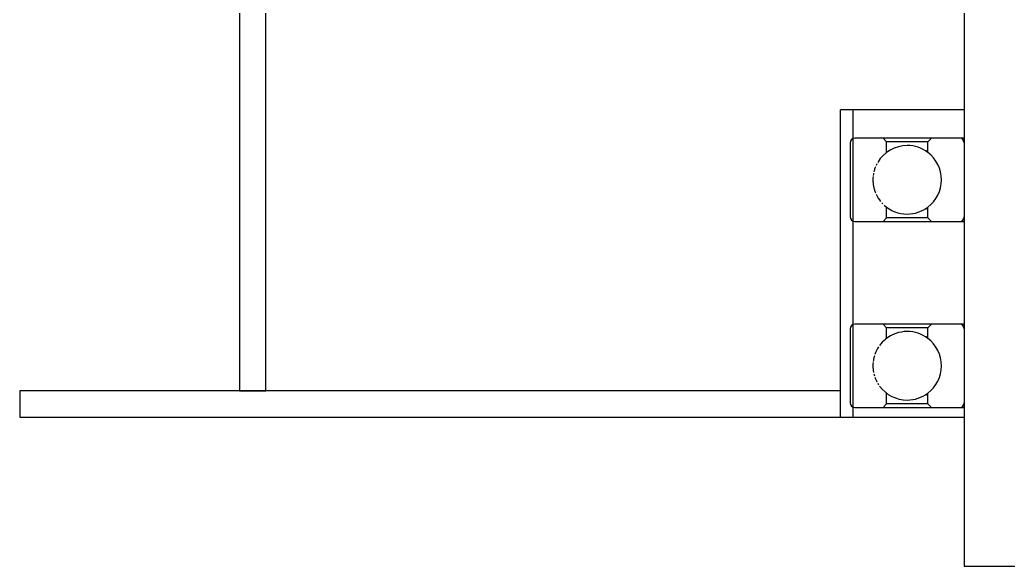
# Model space of a CAD drawing. Extents: x -3282 to 4846, y -1718 to 1845.
# Drawn here: x 3609.2 to 3834.2, y 717.6 to 842.1 of the extents above; entities that cross this region are included whole.
import ezdxf

# ---------------------------------------------------------------- set-up
doc = ezdxf.new("R2010")
doc.units = 0
doc.layers.get('0').update_dxf_attribs({"linetype": 'CONTINUOUS'})

msp = doc.modelspace()

# ---------------------------------------------------------------- linework, layer by layer
at = {"color": 1}
for p, q in [((3659.242788, 1007.596389), (3659.242788, 757.596389)), ((3659.242788, 1007.596389), (3659.242788, 757.596389)), ((3665.242788, 757.596389), (3665.242788, 1007.596389)), ((3824.242788, 867.63854), (3824.242788, 717.63854)), ((3796.092788, 751.596389), (3796.092788, 821.596389)), ((3798.892788, 821.596389), (3796.092788, 821.596389)), ((3798.892788, 821.596389), (3798.892788, 751.596389)), ((3824.242788, 821.596389), (3798.892788, 821.596389)), ((3805.737788, 815.138705), (3799.342788, 815.138705)), ((3818.406258, 815.138705), (3805.737788, 815.138705)), ((3806.562788, 814.313705), (3805.737788, 815.138705)), ((3815.922788, 814.313705), (3816.747788, 815.138705)), ((3823.142788, 815.138705), (3816.747788, 815.138705)), ((3824.242788, 815.138705), (3823.142788, 815.138705)), ((3798.242788, 814.038705), (3798.242788, 797.238705)), ((3815.922788, 814.313705), (3806.562788, 814.313705)), ((3806.562788, 811.878705), (3806.562788, 814.313705)), ((3815.922788, 811.878705), (3815.922788, 814.313705)), ((3824.242788, 814.038705), (3824.242788, 797.238705)), ((3806.578371, 811.878705), (3806.562788, 811.878705)), ((3806.578371, 799.398705), (3806.562788, 799.398705)), ((3806.562788, 796.963705), (3806.562788, 799.398705)), ((3815.922788, 796.963705), (3815.922788, 799.398705)), ((3805.737788, 796.138705), (3806.562788, 796.963705)), ((3815.922788, 796.963705), (3806.562788, 796.963705)), ((3816.747788, 796.138705), (3815.922788, 796.963705)), ((3799.342788, 796.138705), (3805.737788, 796.138705)), ((3805.737788, 796.138705), (3816.747788, 796.138705)), ((3816.747788, 796.138705), (3823.142788, 796.138705)), ((3823.142788, 796.138705), (3824.242788, 796.138705)), ((3805.737788, 772.785216), (3799.342788, 772.785216)), ((3816.747788, 772.785216), (3805.737788, 772.785216)), ((3806.562788, 771.960216), (3805.737788, 772.785216)), ((3815.922788, 771.960216), (3806.562788, 771.960216)), ((3806.562788, 769.525216), (3806.562788, 771.960216)), ((3815.922788, 771.960216), (3816.747788, 772.785216)), ((3815.922788, 769.525216), (3815.922788, 771.960216)), ((3823.142788, 772.785216), (3816.747788, 772.785216)), ((3824.242788, 772.785216), (3823.142788, 772.785216)), ((3823.62075, 772.785216), (3823.356071, 772.785216)), ((3798.242788, 771.685216), (3798.242788, 754.885216)), ((3806.578371, 769.525216), (3806.562788, 769.525216)), ((3824.242788, 771.685216), (3824.242788, 754.885216)), ((3609.242788, 757.596389), (3609.242788, 751.596389)), ((3796.092788, 757.596389), (3609.242788, 757.596389)), ((3659.242788, 757.596389), (3665.242788, 757.596389)), ((3796.092788, 751.596389), (3796.092788, 757.596389)), ((3806.578371, 757.045216), (3806.562788, 757.045216)), ((3806.562788, 754.610216), (3806.562788, 757.045216)), ((3815.922788, 754.610216), (3815.922788, 757.045216)), ((3799.342788, 753.785216), (3805.737788, 753.785216)), ((3805.737788, 753.785216), (3806.562788, 754.610216)), ((3805.737788, 753.785216), (3816.747788, 753.785216)), ((3815.922788, 754.610216), (3806.562788, 754.610216)), ((3816.747788, 753.785216), (3815.922788, 754.610216)), ((3816.747788, 753.785216), (3823.142788, 753.785216)), ((3823.142788, 753.785216), (3824.242788, 753.785216)), ((3609.242788, 751.596389), (3796.092788, 751.596389)), ((3796.092788, 751.596389), (3798.892788, 751.596389)), ((3798.892788, 751.596389), (3824.242788, 751.596389)), ((3824.242788, 717.63854), (3844.242788, 717.63854))]:
    msp.add_line(p, q, dxfattribs=at)
for centre, radius, start, end in [((3799.342788, 814.038705), 1.1, 90, 180), ((3823.142788, 814.038705), 1.1, 0, 90), ((3811.242788, 805.638705), 7.8, 90, 149.406632), ((3811.242788, 805.638705), 7.8, 53.130102, 90), ((3819.902522, 805.638705), 7.8, 120.719398, 123.719372), ((3811.242788, 805.638705), 7.8, 306.869898, 53.130102), ((3811.242788, 805.638705), 7.8, 163.173394, 166.539259), ((3811.242788, 805.638705), 7.8, 157.564524, 163.125), ((3811.242788, 805.638705), 7.8, 151.955653, 155.072152), ((3811.242788, 805.638705), 7.8, 174.391132, 185.608868), ((3811.242788, 805.638705), 7.8, 168.782263, 172.522236), ((3811.242788, 805.638705), 7.8, 185.625, 191.217737), ((3811.242788, 805.638705), 7.8, 191.25, 196.826606), ((3811.242788, 805.638705), 7.8, 196.875, 202.435476), ((3811.242788, 805.638705), 7.8, 204.927848, 219.262089), ((3811.242788, 805.638705), 7.8, 221.87905, 224.870961), ((3811.242788, 805.638705), 7.8, 227.509884, 270), ((3811.242788, 805.638705), 7.8, 270, 306.869898), ((3819.902522, 805.638705), 7.8, 236.280628, 239.280602), ((3799.342788, 797.238705), 1.1, 180, 270), ((3823.142788, 797.238705), 1.1, 270, 0), ((3799.342788, 771.685216), 1.1, 90, 180), ((3823.142788, 771.685216), 1.1, 0, 90), ((3811.242788, 763.285216), 7.8, 90, 129.161336), ((3811.242788, 763.285216), 7.8, 53.130102, 90), ((3819.902522, 763.285216), 7.8, 120.719398, 123.719372), ((3811.242788, 763.285216), 7.8, 306.869898, 53.130102), ((3811.242788, 763.285216), 7.8, 146.346782, 160.77007), ((3811.242788, 763.285216), 7.8, 129.468026, 143.758557), ((3811.242788, 763.285216), 7.8, 163.173394, 168.75), ((3811.242788, 763.285216), 7.8, 174.391132, 185.608868), ((3811.242788, 763.285216), 7.8, 168.782263, 172.522236), ((3811.242788, 763.285216), 7.8, 185.625, 191.217737), ((3811.242788, 763.285216), 7.8, 193.460741, 196.826606), ((3811.242788, 763.285216), 7.8, 199.22993, 208.044347), ((3811.242788, 763.285216), 7.8, 210.593368, 213.653218), ((3811.242788, 763.285216), 7.8, 216.241443, 270), ((3811.242788, 763.285216), 7.8, 270, 306.869898), ((3819.902522, 763.285216), 7.8, 236.280628, 239.280602), ((3799.342788, 754.885216), 1.1, 180, 270), ((3823.142788, 754.885216), 1.1, 270, 0)]:
    msp.add_arc(centre, radius, start, end, dxfattribs=at)

doc.saveas('drawing.dxf')
